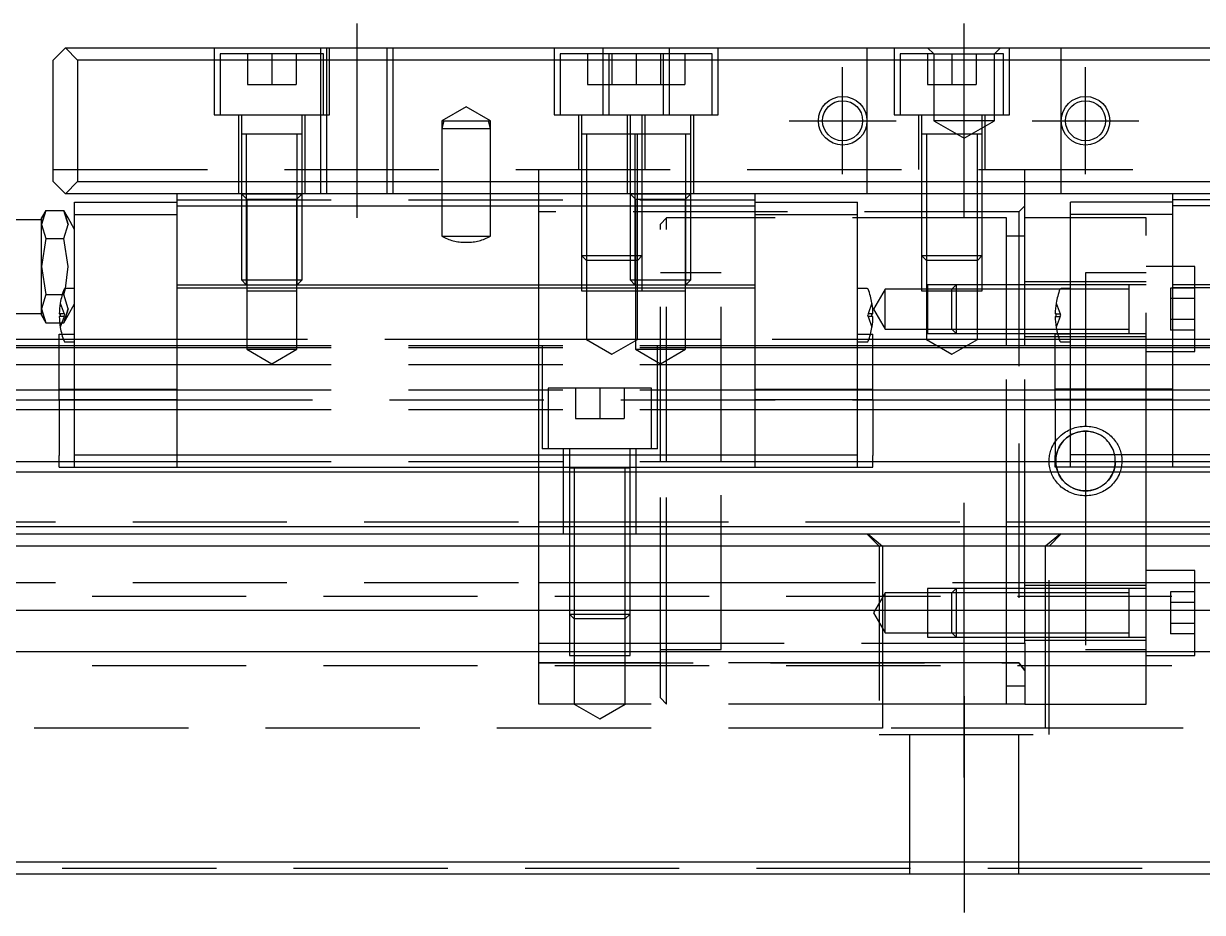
# Model space of a CAD drawing. Extents: x -13 to 622, y -350 to 108.
# Drawn here: x 92.6 to 189.6, y -329.9 to -256.7 of the extents above; entities that cross this region are included whole.
import ezdxf

# ---------------------------------------------------------------- set-up
doc = ezdxf.new("R2010")
doc.units = 0
doc.linetypes.add('CENTER', pattern=[50.8, 31.75, -6.35, 6.35, -6.35])
doc.linetypes.add('DASHED', pattern=[19.05, 12.7, -6.35])
doc.layers.get('0').update_dxf_attribs({"linetype": 'CONTINUOUS'})
doc.layers.add('CENTER', color=1, linetype='CENTER')

msp = doc.modelspace()

# ---------------------------------------------------------------- linework, layer by layer
at = {"color": 7, "linetype": 'CONTINUOUS'}
for p, q in [((96, -258.72), (95, -259.72)), ((96, -258.72), (244, -258.72)), ((97, -259.72), (96, -258.72)), ((95, -269.72), (95, -259.72)), ((243, -259.72), (97, -259.72)), ((97, -259.72), (97, -269.72)), ((142.5, -265.82), (142.35, -265.82)), ((171.5, -265.82), (166.5, -265.82)), ((95, -269.72), (96, -270.72)), ((96, -270.72), (97, -269.72)), ((97, -269.72), (243, -269.72)), ((244, -270.72), (96, -270.72)), ((105.2, -271.72), (105.2, -270.72)), ((152.8, -271.72), (152.8, -270.72)), ((175, -283.22), (175, -270.72)), ((187.2, -271.72), (187.2, -270.72)), ((96.768, -272.42), (96.768, -271.42)), ((96.768, -271.42), (105.2, -271.42)), ((105.2, -278.22), (105.2, -271.72)), ((105.2, -271.72), (152.8, -271.72)), ((152.8, -271.42), (161.232, -271.42)), ((152.8, -278.22), (152.8, -271.72)), ((161.232, -272.42), (161.232, -271.42)), ((178.768, -272.42), (178.768, -271.42)), ((187.2, -271.42), (178.768, -271.42)), ((187.2, -278.22), (187.2, -271.72)), ((234.8, -271.72), (187.2, -271.72)), ((94.4, -272.101), (94.043, -272.72)), ((94.4, -272.101), (94.043, -273.256)), ((94.043, -273.256), (94.043, -272.72)), ((94.401, -272.1), (94.4, -272.101)), ((94.4, -272.101), (95.865, -272.101)), ((96.222, -272.72), (95.865, -272.101)), ((96.222, -273.256), (95.865, -272.101)), ((96.768, -273.665), (96.222, -272.72)), ((96.768, -272.42), (105.2, -272.42)), ((96.768, -292.22), (96.768, -272.42)), ((152.8, -272.42), (161.232, -272.42)), ((161.232, -292.22), (161.232, -272.42)), ((178.768, -272.72), (175, -272.72)), ((178.768, -292.22), (178.768, -272.42)), ((187.2, -272.42), (178.768, -272.42)), ((94.043, -272.87), (90.043, -272.87)), ((94.043, -276.72), (94.043, -273.256)), ((94.043, -273.256), (94.4, -274.411)), ((95.865, -274.411), (96.222, -273.256)), ((94.4, -274.411), (94.043, -276.72)), ((94.4, -274.411), (95.865, -274.411)), ((96.222, -276.72), (95.865, -274.411)), ((94.043, -280.184), (94.043, -276.72)), ((94.043, -276.72), (94.4, -279.029)), ((96, -278.518), (96.222, -276.72)), ((96.768, -278.52), (95.986, -278.52)), ((105.2, -278.47), (105.2, -278.22)), ((105.2, -278.22), (152.8, -278.22)), ((105.2, -292.22), (105.2, -278.47)), ((105.2, -278.47), (152.8, -278.47)), ((152.8, -278.47), (152.8, -278.22)), ((152.8, -292.22), (152.8, -278.47)), ((162.014, -278.52), (161.232, -278.52)), ((178.768, -278.52), (177.986, -278.52)), ((183.6, -282.22), (183.6, -278.22)), ((183.6, -280.22), (183.6, -278.22)), ((183.6, -280.22), (183.6, -278.22)), ((187.2, -278.47), (187.2, -278.22)), ((234.8, -278.22), (187.2, -278.22)), ((187.2, -292.22), (187.2, -278.47)), ((234.8, -278.47), (187.2, -278.47)), ((94.4, -279.029), (94.043, -280.184)), ((94.4, -279.029), (95.743, -279.029)), ((94.043, -280.72), (94.043, -280.184)), ((94.043, -280.184), (94.4, -281.339)), ((90.043, -280.57), (94.043, -280.57)), ((94.043, -280.72), (94.4, -281.339)), ((94.4, -281.339), (94.401, -281.34)), ((94.4, -281.339), (95.533, -281.339)), ((95.502, -280.62), (95.584, -280.62)), ((95.584, -280.82), (95.502, -280.82)), ((95.584, -280.62), (95.584, -280.82)), ((162.416, -280.82), (162.416, -280.62)), ((162.416, -280.62), (162.498, -280.62)), ((162.498, -280.82), (162.416, -280.82)), ((177.584, -280.62), (177.502, -280.62)), ((177.502, -280.82), (177.584, -280.82)), ((177.584, -280.82), (177.584, -280.62)), ((95.5, -282.29), (95.709, -282.29)), ((95.5, -284.89), (95.5, -282.29)), ((162.291, -282.29), (162.5, -282.29)), ((162.5, -284.89), (162.5, -282.29)), ((177.709, -282.29), (177.5, -282.29)), ((177.5, -284.89), (177.5, -282.29)), ((183.6, -282.22), (183.6, -281.87)), ((0, -283.22), (95.5, -283.22)), ((0, -283.384), (95.5, -283.384)), ((95.5, -282.72), (28, -282.72)), ((95.986, -282.92), (96.768, -282.92)), ((161.232, -282.92), (162.014, -282.92)), ((162.5, -283.22), (177.5, -283.22)), ((162.5, -283.384), (177.5, -283.384)), ((177.986, -282.92), (178.768, -282.92)), ((0, -284.782), (95.5, -284.782)), ((95.5, -286.803), (95.5, -284.89)), ((162.5, -284.782), (177.5, -284.782)), ((162.5, -286.803), (162.5, -284.89)), ((177.5, -286.803), (177.5, -284.89)), ((0, -286.858), (95.5, -286.858)), ((95.5, -286.803), (96.768, -286.803)), ((95.5, -287.648), (95.5, -286.803)), ((161.232, -286.803), (162.5, -286.803)), ((162.5, -287.648), (162.5, -286.803)), ((162.5, -286.858), (177.5, -286.858)), ((177.5, -287.648), (177.5, -286.803)), ((178.768, -286.803), (177.5, -286.803)), ((95.5, -287.648), (95.5, -292.258)), ((95.5, -287.648), (96.768, -287.648)), ((161.232, -287.648), (162.5, -287.648)), ((162.5, -287.648), (162.5, -292.258)), ((177.5, -287.648), (177.5, -292.258)), ((178.768, -287.648), (177.5, -287.648)), ((0, -288.479), (95.5, -288.479)), ((162.5, -288.479), (177.5, -288.479)), ((0, -292.772), (95.5, -292.772)), ((95.5, -293.22), (95.5, -292.258)), ((96.768, -292.22), (105.2, -292.22)), ((96.768, -293.22), (96.768, -292.22)), ((105.2, -293.22), (105.2, -292.22)), ((105.2, -292.22), (152.8, -292.22)), ((152.8, -292.22), (161.232, -292.22)), ((152.8, -293.22), (152.8, -292.22)), ((161.232, -293.22), (161.232, -292.22)), ((162.5, -293.22), (162.5, -292.258)), ((162.5, -292.772), (177.5, -292.772)), ((177.5, -293.22), (177.5, -292.258)), ((178.768, -293.22), (178.768, -292.22)), ((187.2, -292.22), (178.768, -292.22)), ((187.2, -293.22), (187.2, -292.22)), ((234.8, -292.22), (187.2, -292.22)), ((0, -293.62), (340, -293.62)), ((95.5, -293.22), (96.768, -293.22)), ((96.768, -293.22), (105.2, -293.22)), ((105.2, -293.22), (152.8, -293.22)), ((142.5, -293.32), (137.5, -293.32)), ((152.8, -293.22), (161.232, -293.22)), ((161.232, -293.22), (162.5, -293.22)), ((178.768, -293.22), (177.5, -293.22)), ((187.2, -293.22), (178.768, -293.22)), ((234.8, -293.22), (187.2, -293.22)), ((0, -298.12), (340, -298.12)), ((1, -298.72), (339, -298.72)), ((338, -299.72), (2, -299.72)), ((183.6, -305.22), (183.6, -303.22)), ((183.6, -303.57), (183.6, -303.22)), ((338, -305.02), (2, -305.02)), ((183.6, -307.22), (183.6, -306.87)), ((338, -308.42), (2, -308.42)), ((2, -325.72), (338, -325.72)), ((339, -326.72), (1, -326.72))]:
    msp.add_line(p, q, dxfattribs=at)
at = {"color": 3, "linetype": 'DASHED'}
for p, q in [((108.25, -258.72), (108.25, -264.22)), ((117, -258.72), (117, -259.22)), ((117.5, -258.72), (117.5, -270.72)), ((117.75, -264.22), (117.75, -258.72)), ((122.5, -270.72), (122.5, -258.72)), ((123, -270.72), (123, -258.72)), ((136.25, -258.72), (136.25, -264.22)), ((140.25, -258.72), (140.25, -264.22)), ((145.75, -264.22), (145.75, -258.72)), ((149.75, -264.22), (149.75, -258.72)), ((162, -258.72), (162, -270.72)), ((164.25, -258.72), (164.25, -264.22)), ((167, -258.72), (167.5, -259.22)), ((172.5, -259.22), (173, -258.72)), ((173.75, -264.22), (173.75, -258.72)), ((178, -270.72), (178, -258.72)), ((108.75, -259.22), (108.75, -264.22)), ((117.25, -259.22), (108.75, -259.22)), ((111, -259.22), (111, -261.72)), ((113, -259.22), (113, -261.72)), ((115, -259.22), (115, -261.72)), ((117, -259.22), (117, -264.22)), ((117.25, -264.22), (117.25, -259.22)), ((136.75, -259.22), (136.75, -264.22)), ((140.75, -259.22), (136.75, -259.22)), ((139, -259.22), (139, -261.72)), ((140.75, -259.22), (140.75, -264.22)), ((149.25, -259.22), (140.75, -259.22)), ((141, -259.22), (141, -261.72)), ((143, -259.22), (143, -261.72)), ((145, -259.22), (145, -261.72)), ((145.25, -264.22), (145.25, -259.22)), ((147, -259.22), (147, -261.72)), ((149.25, -264.22), (149.25, -259.22)), ((164.75, -259.22), (164.75, -264.22)), ((167.5, -259.22), (164.75, -259.22)), ((167, -259.22), (167, -261.72)), ((167.5, -259.22), (167.5, -264.72)), ((167.5, -259.22), (172.5, -259.22)), ((169, -259.22), (169, -261.72)), ((171, -259.22), (171, -261.72)), ((172.5, -264.72), (172.5, -259.22)), ((173.25, -259.22), (172.5, -259.22)), ((173.25, -264.22), (173.25, -259.22)), ((111, -261.72), (113, -261.72)), ((113, -261.72), (115, -261.72)), ((139, -261.72), (141, -261.72)), ((141, -261.72), (143, -261.72)), ((143, -261.72), (145, -261.72)), ((145, -261.72), (147, -261.72)), ((167, -261.72), (169, -261.72)), ((169, -261.72), (171, -261.72)), ((129, -263.565), (127, -264.72)), ((131, -264.72), (129, -263.565)), ((108.25, -264.22), (117.75, -264.22)), ((110.25, -264.22), (110.25, -270.72)), ((110.5, -264.22), (110.5, -265.82)), ((115.5, -265.82), (115.5, -264.22)), ((115.75, -270.72), (115.75, -264.22)), ((117, -264.22), (117, -270.72)), ((127, -264.72), (127, -265.35)), ((127.169, -264.72), (127, -265.35)), ((127, -264.72), (129, -264.72)), ((129, -264.72), (131, -264.72)), ((131, -265.35), (130.831, -264.72)), ((131, -265.35), (131, -264.72)), ((136.25, -264.22), (140.25, -264.22)), ((138.25, -264.22), (138.25, -268.72)), ((138.5, -264.22), (138.5, -265.82)), ((140.25, -264.22), (149.75, -264.22)), ((142.25, -264.22), (142.25, -270.72)), ((142.5, -264.22), (142.5, -265.82)), ((143.5, -265.82), (143.5, -264.22)), ((143.75, -268.72), (143.75, -264.22)), ((147.5, -265.82), (147.5, -264.22)), ((147.75, -270.72), (147.75, -264.22)), ((164.25, -264.22), (173.75, -264.22)), ((166.25, -264.22), (166.25, -268.72)), ((166.5, -264.22), (166.5, -265.82)), ((167.5, -264.72), (170, -266.163)), ((172.5, -264.72), (167.5, -264.72)), ((170, -266.163), (172.5, -264.72)), ((171.5, -265.82), (171.5, -264.22)), ((171.75, -268.72), (171.75, -264.22)), ((110.5, -265.815), (110.5, -265.82)), ((110.5, -265.82), (110.5, -265.825)), ((110.5, -265.82), (110.5, -270.72)), ((115.5, -265.82), (110.5, -265.82)), ((115.5, -265.82), (110.5, -265.82)), ((110.9, -265.82), (110.9, -270.72)), ((115.1, -270.72), (115.1, -265.82)), ((115.5, -265.82), (115.5, -265.815)), ((115.5, -265.825), (115.5, -265.82)), ((115.5, -270.72), (115.5, -265.82)), ((127, -265.35), (127, -270.72)), ((127, -265.35), (131, -265.35)), ((131, -270.72), (131, -265.35)), ((138.5, -265.815), (138.5, -265.82)), ((138.5, -265.82), (138.5, -268.72)), ((138.5, -265.82), (138.5, -265.825)), ((142.35, -265.82), (138.5, -265.82)), ((138.9, -265.82), (138.9, -268.72)), ((142.5, -265.815), (142.5, -265.82)), ((142.5, -265.82), (142.5, -270.72)), ((142.5, -265.82), (142.5, -265.825)), ((147.5, -265.82), (142.5, -265.82)), ((147.5, -265.82), (142.5, -265.82)), ((147.5, -265.82), (142.5, -265.82)), ((147.5, -265.82), (142.5, -265.82)), ((142.9, -265.82), (142.9, -270.72)), ((143.1, -268.72), (143.1, -265.82)), ((143.5, -265.82), (143.5, -265.815)), ((143.5, -268.72), (143.5, -265.82)), ((143.5, -265.825), (143.5, -265.82)), ((147.1, -270.72), (147.1, -265.82)), ((147.5, -265.82), (147.5, -265.815)), ((147.5, -270.72), (147.5, -265.82)), ((147.5, -265.825), (147.5, -265.82)), ((166.5, -265.815), (166.5, -265.82)), ((166.5, -265.82), (166.5, -268.72)), ((166.5, -265.82), (166.5, -265.825)), ((171.5, -265.82), (166.5, -265.82)), ((166.9, -265.82), (166.9, -268.72)), ((171.1, -268.72), (171.1, -265.82)), ((171.5, -265.82), (171.5, -265.815)), ((171.5, -268.72), (171.5, -265.82)), ((171.5, -265.825), (171.5, -265.82)), ((95, -268.72), (245, -268.72)), ((135, -270.72), (135, -268.72)), ((138.5, -268.72), (138.5, -270.72)), ((138.5, -268.72), (138.5, -270.72)), ((138.9, -268.72), (138.9, -270.72)), ((143.1, -270.72), (143.1, -268.72)), ((143.5, -270.72), (143.5, -268.72)), ((143.5, -270.72), (143.5, -268.72)), ((166.5, -268.72), (166.5, -270.72)), ((166.5, -268.72), (166.5, -270.72)), ((166.9, -268.72), (166.9, -270.72)), ((171.1, -270.72), (171.1, -268.72)), ((171.5, -270.72), (171.5, -268.72)), ((171.5, -270.72), (171.5, -268.72)), ((175, -270.72), (175, -268.72)), ((110.5, -270.72), (110.938, -271.158)), ((110.5, -270.72), (110.5, -277.82)), ((110.5, -270.72), (115.5, -270.72)), ((110.9, -270.72), (110.9, -278.22)), ((115.062, -271.158), (115.5, -270.72)), ((115.1, -278.22), (115.1, -270.72)), ((115.5, -277.82), (115.5, -270.72)), ((127, -270.72), (127, -274.22)), ((131, -274.22), (131, -270.72)), ((135, -283.22), (135, -270.72)), ((138.5, -270.72), (138.5, -275.82)), ((138.5, -270.72), (138.5, -275.82)), ((138.9, -270.72), (138.9, -276.22)), ((142.5, -270.72), (142.938, -271.158)), ((142.5, -270.72), (142.5, -277.82)), ((142.5, -270.72), (147.5, -270.72)), ((142.9, -270.72), (142.9, -278.22)), ((143.1, -276.22), (143.1, -270.72)), ((143.5, -275.82), (143.5, -270.72)), ((143.5, -275.82), (143.5, -270.72)), ((147.062, -271.158), (147.5, -270.72)), ((147.1, -278.22), (147.1, -270.72)), ((147.5, -277.82), (147.5, -270.72)), ((166.5, -270.72), (166.5, -275.82)), ((166.5, -270.72), (166.5, -275.82)), ((166.9, -270.72), (166.9, -276.22)), ((171.1, -276.22), (171.1, -270.72)), ((171.5, -275.82), (171.5, -270.72)), ((171.5, -275.82), (171.5, -270.72)), ((105.2, -271.22), (152.8, -271.22)), ((110.938, -271.158), (110.938, -278.72)), ((110.938, -271.158), (115.062, -271.158)), ((115.062, -278.72), (115.062, -271.158)), ((142.938, -271.158), (142.938, -278.72)), ((142.938, -271.158), (147.062, -271.158)), ((147.062, -278.72), (147.062, -271.158)), ((175, -271.72), (174.5, -272.22)), ((234.8, -271.22), (187.2, -271.22)), ((94.043, -273.256), (94.4, -272.101)), ((95.865, -272.101), (96.222, -273.256)), ((174.5, -272.22), (135, -272.22)), ((145.5, -272.72), (145, -273.22)), ((173.5, -272.72), (145.5, -272.72)), ((145.5, -292.72), (145.5, -272.72)), ((173.5, -278.22), (173.5, -272.72)), ((174.5, -272.22), (174.5, -309.341)), ((185, -272.72), (178.768, -272.72)), ((185, -293.22), (185, -272.72)), ((145, -292.72), (145, -273.22)), ((127, -274.22), (131, -274.22)), ((175, -274.22), (173.5, -274.22)), ((128.937, -274.72), (129.063, -274.72)), ((138.5, -275.82), (138.9, -276.22)), ((138.5, -275.82), (138.5, -278.72)), ((138.5, -275.82), (143.5, -275.82)), ((138.9, -276.22), (138.9, -278.72)), ((143.1, -276.22), (138.9, -276.22)), ((143.1, -276.22), (143.5, -275.82)), ((143.1, -278.72), (143.1, -276.22)), ((143.5, -278.72), (143.5, -275.82)), ((166.5, -275.82), (166.9, -276.22)), ((166.5, -275.82), (166.5, -278.72)), ((166.5, -275.82), (171.5, -275.82)), ((166.9, -276.22), (166.9, -278.72)), ((171.1, -276.22), (166.9, -276.22)), ((171.1, -276.22), (171.5, -275.82)), ((171.1, -278.72), (171.1, -276.22)), ((171.5, -278.72), (171.5, -275.82)), ((150, -277.22), (145, -277.22)), ((150, -292.72), (150, -277.22)), ((185, -277.22), (180, -277.22)), ((180, -277.22), (180, -290.261)), ((187.2, -276.72), (185, -276.72)), ((189, -276.72), (187.2, -276.72)), ((189, -283.22), (189, -276.72)), ((95.865, -279.029), (96, -278.518)), ((110.5, -277.82), (110.9, -278.22)), ((110.5, -277.82), (115.5, -277.82)), ((115.1, -278.22), (115.5, -277.82)), ((142.5, -277.82), (142.9, -278.22)), ((142.5, -277.82), (147.5, -277.82)), ((147.1, -278.22), (147.5, -277.82)), ((163.5, -278.57), (162.547, -280.22)), ((167, -278.57), (163.5, -278.57)), ((163.5, -281.87), (163.5, -278.57)), ((169.35, -278.22), (167, -278.22)), ((167, -278.22), (167, -282.22)), ((169, -278.57), (167, -278.57)), ((169.35, -278.22), (169, -278.57)), ((175, -278.57), (169, -278.57)), ((169, -281.87), (169, -278.57)), ((175, -278.22), (169.35, -278.22)), ((175, -278.22), (169.35, -278.22)), ((169.35, -278.22), (169.35, -282.22)), ((173.5, -278.57), (173.5, -278.22)), ((173.5, -281.87), (173.5, -278.57)), ((185, -277.97), (175, -277.97)), ((178.768, -278.22), (175, -278.22)), ((177.9, -278.57), (175, -278.57)), ((178.768, -278.57), (177.9, -278.57)), ((183.605, -278.22), (178.768, -278.22)), ((183.6, -278.57), (178.768, -278.57)), ((185, -278.22), (183.595, -278.22)), ((183.6, -282.22), (183.6, -278.22)), ((183.6, -281.87), (183.6, -278.57)), ((189, -278.488), (187, -278.488)), ((187, -278.488), (187, -279.354)), ((95.743, -279.029), (95.865, -279.029)), ((96.222, -280.184), (95.865, -279.029)), ((110.933, -278.72), (110.933, -283.52)), ((110.933, -278.72), (115.067, -278.72)), ((115.067, -283.52), (115.067, -278.72)), ((138.5, -278.72), (143.5, -278.72)), ((138.9, -278.72), (138.9, -282.72)), ((142.933, -278.72), (142.933, -283.52)), ((142.933, -278.72), (147.067, -278.72)), ((143.1, -282.72), (143.1, -278.72)), ((147.067, -283.52), (147.067, -278.72)), ((166.5, -278.72), (171.5, -278.72)), ((166.9, -278.72), (166.9, -282.72)), ((171.1, -282.72), (171.1, -278.72)), ((187, -279.354), (187, -281.086)), ((189, -279.354), (187, -279.354)), ((94.4, -281.339), (94.043, -280.184)), ((95.584, -279.722), (95.9, -280.62)), ((96.222, -280.184), (95.865, -281.339)), ((95.865, -281.339), (96.222, -280.184)), ((96.222, -280.72), (96.768, -279.775)), ((162.416, -279.722), (162.1, -280.62)), ((162.547, -280.22), (163.5, -281.87)), ((177.584, -279.722), (177.9, -280.62)), ((95.533, -281.339), (95.865, -281.339)), ((95.9, -280.62), (95.584, -280.62)), ((95.9, -280.82), (95.584, -281.718)), ((95.9, -280.82), (95.584, -280.82)), ((95.865, -281.339), (96.222, -280.72)), ((95.9, -280.62), (95.935, -280.72)), ((95.9, -280.82), (95.935, -280.72)), ((162.1, -280.62), (162.065, -280.72)), ((162.1, -280.82), (162.065, -280.72)), ((162.416, -280.62), (162.1, -280.62)), ((162.1, -280.82), (162.416, -281.718)), ((162.416, -280.82), (162.1, -280.82)), ((177.584, -280.62), (177.9, -280.62)), ((177.9, -280.82), (177.584, -281.718)), ((177.584, -280.82), (177.9, -280.82)), ((177.9, -280.62), (177.935, -280.72)), ((177.9, -280.82), (177.935, -280.72)), ((187, -281.086), (187, -281.952)), ((189, -281.086), (187, -281.086)), ((95.709, -282.29), (96.768, -282.29)), ((161.232, -282.29), (162.291, -282.29)), ((163.5, -281.87), (167, -281.87)), ((167, -281.87), (169, -281.87)), ((167, -282.22), (169.35, -282.22)), ((169, -281.87), (169.35, -282.22)), ((169, -281.87), (175, -281.87)), ((169.35, -282.22), (175, -282.22)), ((169.35, -282.22), (175, -282.22)), ((173.5, -282.22), (173.5, -281.87)), ((173.5, -283.22), (173.5, -282.22)), ((175, -281.87), (177.611, -281.87)), ((175, -282.22), (177.691, -282.22)), ((177.611, -281.87), (178.768, -281.87)), ((177.691, -282.22), (178.768, -282.22)), ((178.768, -282.29), (177.709, -282.29)), ((178.768, -281.87), (183.6, -281.87)), ((178.768, -282.22), (183.605, -282.22)), ((183.595, -282.22), (185, -282.22)), ((189, -281.952), (187, -281.952)), ((95.843, -282.72), (95.5, -282.72)), ((95.5, -283.22), (96.768, -283.22)), ((95.5, -283.384), (96.768, -283.384)), ((96.768, -282.72), (95.843, -282.72)), ((105.2, -282.72), (96.768, -282.72)), ((96.768, -283.22), (105.2, -283.22)), ((96.768, -283.384), (105.2, -283.384)), ((135, -282.72), (105.2, -282.72)), ((105.2, -283.22), (152.8, -283.22)), ((105.2, -283.384), (152.8, -283.384)), ((138.9, -282.72), (135, -282.72)), ((135, -293.22), (135, -283.22)), ((135.25, -283.22), (135.25, -291.72)), ((138.9, -282.72), (141, -283.932)), ((143.1, -282.72), (138.9, -282.72)), ((141, -283.932), (143.1, -282.72)), ((150, -282.72), (143.1, -282.72)), ((144.75, -291.72), (144.75, -283.22)), ((166.9, -282.72), (150, -282.72)), ((152.8, -283.22), (161.232, -283.22)), ((152.8, -283.384), (161.232, -283.384)), ((161.232, -283.22), (162.5, -283.22)), ((161.232, -283.384), (162.5, -283.384)), ((166.9, -282.72), (169, -283.932)), ((171.1, -282.72), (166.9, -282.72)), ((169, -283.932), (171.1, -282.72)), ((173.5, -282.72), (171.1, -282.72)), ((175, -282.72), (173.5, -282.72)), ((173.5, -298.72), (173.5, -283.22)), ((175, -282.47), (185, -282.47)), ((177.5, -282.72), (175, -282.72)), ((175, -298.72), (175, -283.22)), ((177.843, -282.72), (177.5, -282.72)), ((177.5, -283.22), (178.768, -283.22)), ((177.5, -283.384), (178.768, -283.384)), ((178.768, -282.72), (177.843, -282.72)), ((180, -282.72), (178.768, -282.72)), ((178.768, -283.22), (187.2, -283.22)), ((178.768, -283.384), (187.2, -283.384)), ((187.2, -282.72), (180, -282.72)), ((189, -282.72), (187.2, -282.72)), ((187.2, -283.22), (234.8, -283.22)), ((187.2, -283.384), (234.8, -283.384)), ((234.8, -282.72), (189, -282.72)), ((189, -283.72), (189, -283.22)), ((110.933, -283.52), (113, -284.713)), ((110.933, -283.52), (115.067, -283.52)), ((113, -284.713), (115.067, -283.52)), ((142.933, -283.52), (145, -284.713)), ((142.933, -283.52), (147.067, -283.52)), ((145, -284.713), (147.067, -283.52)), ((185, -283.72), (187.2, -283.72)), ((187.2, -283.72), (189, -283.72)), ((95.5, -284.782), (96.768, -284.782)), ((96.768, -284.782), (105.2, -284.782)), ((105.2, -284.782), (152.8, -284.782)), ((152.8, -284.782), (161.232, -284.782)), ((161.232, -284.782), (162.5, -284.782)), ((177.5, -284.782), (178.768, -284.782)), ((178.768, -284.782), (187.2, -284.782)), ((187.2, -284.782), (234.8, -284.782)), ((95.5, -286.858), (96.768, -286.858)), ((96.768, -286.803), (105.2, -286.803)), ((96.768, -286.858), (105.2, -286.858)), ((105.2, -286.858), (152.8, -286.858)), ((135.75, -286.72), (135.75, -291.72)), ((144.25, -286.72), (135.75, -286.72)), ((138, -286.72), (138, -289.22)), ((140, -286.72), (140, -289.22)), ((142, -286.72), (142, -289.22)), ((144.25, -291.72), (144.25, -286.72)), ((152.8, -286.803), (161.232, -286.803)), ((152.8, -286.858), (161.232, -286.858)), ((161.232, -286.858), (162.5, -286.858)), ((177.5, -286.858), (178.768, -286.858)), ((187.2, -286.803), (178.768, -286.803)), ((178.768, -286.858), (187.2, -286.858)), ((187.2, -286.858), (234.8, -286.858)), ((95.5, -287.72), (84.25, -287.72)), ((96.768, -287.72), (95.5, -287.72)), ((96.768, -287.648), (105.2, -287.648)), ((105.2, -287.72), (96.768, -287.72)), ((173.5, -287.72), (105.2, -287.72)), ((152.8, -287.648), (161.232, -287.648)), ((175, -287.72), (173.5, -287.72)), ((177.5, -287.72), (175, -287.72)), ((178.768, -287.72), (177.5, -287.72)), ((187.2, -287.648), (178.768, -287.648)), ((187.2, -287.72), (178.768, -287.72)), ((234.8, -287.72), (187.2, -287.72)), ((95.5, -288.479), (96.768, -288.479)), ((96.768, -288.479), (105.2, -288.479)), ((105.2, -288.479), (152.8, -288.479)), ((138, -289.22), (140, -289.22)), ((140, -289.22), (142, -289.22)), ((152.8, -288.479), (161.232, -288.479)), ((161.232, -288.479), (162.5, -288.479)), ((177.5, -288.479), (178.768, -288.479)), ((178.768, -288.479), (187.2, -288.479)), ((187.2, -288.479), (234.8, -288.479)), ((178.478, -290.253), (178.605, -290.185)), ((178.605, -290.185), (178.736, -290.124)), ((178.736, -290.124), (178.768, -290.11)), ((178.768, -290.11), (178.871, -290.068)), ((178.871, -290.068), (179.008, -290.018)), ((179.008, -290.018), (179.145, -289.975)), ((179.145, -289.975), (179.284, -289.939)), ((179.284, -289.939), (179.425, -289.91)), ((179.425, -289.91), (179.567, -289.887)), ((179.567, -289.887), (179.71, -289.87)), ((179.71, -289.87), (179.854, -289.86)), ((179.854, -289.86), (180, -289.857)), ((180, -289.857), (180.146, -289.86)), ((180.146, -289.86), (180.29, -289.87)), ((180.29, -289.87), (180.433, -289.887)), ((180.433, -289.887), (180.575, -289.91)), ((180.575, -289.91), (180.715, -289.939)), ((180.715, -289.939), (180.854, -289.975)), ((180.854, -289.975), (180.992, -290.018)), ((180.992, -290.018), (181.129, -290.068)), ((181.129, -290.068), (181.264, -290.124)), ((181.264, -290.124), (181.395, -290.185)), ((181.395, -290.185), (181.522, -290.253)), ((177.44, -291.227), (177.499, -291.138)), ((177.499, -291.138), (177.52, -291.109)), ((177.52, -291.109), (177.606, -290.995)), ((177.606, -290.995), (177.698, -290.884)), ((177.698, -290.884), (177.796, -290.778)), ((177.796, -290.778), (177.901, -290.676)), ((177.901, -290.676), (178.008, -290.58)), ((178.008, -290.58), (178.12, -290.489)), ((178.12, -290.489), (178.235, -290.405)), ((178.235, -290.405), (178.355, -290.326)), ((178.355, -290.326), (178.478, -290.253)), ((180, -290.261), (180, -295.178)), ((181.522, -290.253), (181.645, -290.326)), ((181.645, -290.326), (181.764, -290.405)), ((181.764, -290.405), (181.88, -290.489)), ((181.88, -290.489), (181.992, -290.58)), ((181.992, -290.58), (182.099, -290.676)), ((182.099, -290.676), (182.204, -290.778)), ((182.204, -290.778), (182.302, -290.884)), ((182.302, -290.884), (182.394, -290.995)), ((182.394, -290.995), (182.48, -291.109)), ((182.48, -291.109), (182.544, -291.203)), ((144.75, -291.72), (135.25, -291.72)), ((137, -291.72), (137, -298.72)), ((137.5, -291.72), (137.5, -293.22)), ((142.5, -293.22), (142.5, -291.72)), ((143, -298.72), (143, -291.72)), ((177.056, -292.168), (177.083, -292.053)), ((177.083, -292.053), (177.114, -291.938)), ((177.114, -291.938), (177.15, -291.826)), ((177.15, -291.826), (177.191, -291.715)), ((177.191, -291.715), (177.237, -291.605)), ((177.237, -291.605), (177.299, -291.475)), ((177.299, -291.475), (177.366, -291.349)), ((177.366, -291.349), (177.44, -291.227)), ((182.544, -291.203), (182.605, -291.3)), ((182.605, -291.3), (182.661, -291.399)), ((182.661, -291.399), (182.714, -291.501)), ((182.714, -291.501), (182.763, -291.605)), ((182.763, -291.605), (182.809, -291.715)), ((182.809, -291.715), (182.85, -291.826)), ((182.85, -291.826), (182.886, -291.938)), ((182.886, -291.938), (182.917, -292.053)), ((182.917, -292.053), (182.944, -292.168)), ((95.5, -292.772), (96.768, -292.772)), ((96.768, -292.772), (105.2, -292.772)), ((105.2, -292.772), (152.8, -292.772)), ((145, -308.42), (145, -292.72)), ((145.5, -308.42), (145.5, -292.72)), ((150, -308.22), (150, -292.72)), ((152.8, -292.772), (161.232, -292.772)), ((161.232, -292.772), (162.5, -292.772)), ((177, -292.72), (177.002, -292.609)), ((177.004, -292.859), (177, -292.72)), ((177.002, -292.609), (177.009, -292.498)), ((177.014, -292.997), (177.004, -292.859)), ((177.009, -292.498), (177.02, -292.388)), ((177.032, -293.135), (177.014, -292.997)), ((177.02, -292.388), (177.036, -292.278)), ((177.036, -292.278), (177.056, -292.168)), ((177.5, -292.772), (178.768, -292.772)), ((178.768, -292.772), (187.2, -292.772)), ((182.944, -292.168), (182.968, -292.305)), ((183, -292.72), (182.954, -293.22)), ((182.968, -292.305), (182.986, -292.443)), ((182.986, -292.443), (182.996, -292.581)), ((182.996, -292.581), (183, -292.72)), ((187.2, -292.772), (234.8, -292.772)), ((135, -298.72), (135, -293.22)), ((137.5, -293.22), (137.5, -293.32)), ((137.5, -293.315), (137.5, -293.32)), ((137.5, -293.32), (137.5, -293.325)), ((137.5, -293.32), (137.5, -298.72)), ((142.5, -293.32), (137.5, -293.32)), ((137.9, -293.32), (137.9, -298.72)), ((142.1, -298.72), (142.1, -293.32)), ((142.5, -293.32), (142.5, -293.22)), ((142.5, -293.32), (142.5, -293.315)), ((142.5, -293.325), (142.5, -293.32)), ((142.5, -298.72), (142.5, -293.32)), ((177.056, -293.272), (177.032, -293.135)), ((177.083, -293.387), (177.056, -293.272)), ((177.114, -293.502), (177.083, -293.387)), ((177.15, -293.614), (177.114, -293.502)), ((177.191, -293.725), (177.15, -293.614)), ((177.237, -293.835), (177.191, -293.725)), ((177.286, -293.939), (177.237, -293.835)), ((177.339, -294.041), (177.286, -293.939)), ((177.395, -294.14), (177.339, -294.041)), ((182.634, -294.091), (182.56, -294.213)), ((182.701, -293.965), (182.634, -294.091)), ((182.763, -293.835), (182.701, -293.965)), ((182.809, -293.725), (182.763, -293.835)), ((182.85, -293.614), (182.809, -293.725)), ((182.886, -293.502), (182.85, -293.614)), ((182.917, -293.387), (182.886, -293.502)), ((182.944, -293.272), (182.917, -293.387)), ((182.954, -293.22), (182.944, -293.272)), ((185, -298.72), (185, -293.22)), ((177.456, -294.237), (177.395, -294.14)), ((177.52, -294.331), (177.456, -294.237)), ((177.606, -294.445), (177.52, -294.331)), ((177.698, -294.556), (177.606, -294.445)), ((177.796, -294.662), (177.698, -294.556)), ((177.901, -294.764), (177.796, -294.662)), ((178.008, -294.86), (177.901, -294.764)), ((178.12, -294.951), (178.008, -294.86)), ((178.236, -295.035), (178.12, -294.951)), ((178.355, -295.114), (178.236, -295.035)), ((181.765, -295.035), (181.645, -295.114)), ((181.88, -294.951), (181.765, -295.035)), ((181.992, -294.86), (181.88, -294.951)), ((182.099, -294.764), (181.992, -294.86)), ((182.204, -294.662), (182.099, -294.764)), ((182.302, -294.556), (182.204, -294.662)), ((182.394, -294.445), (182.302, -294.556)), ((182.48, -294.331), (182.394, -294.445)), ((182.56, -294.213), (182.48, -294.331)), ((178.478, -295.187), (178.355, -295.114)), ((178.605, -295.255), (178.478, -295.187)), ((178.736, -295.316), (178.605, -295.255)), ((178.871, -295.372), (178.736, -295.316)), ((179.008, -295.422), (178.871, -295.372)), ((179.146, -295.465), (179.008, -295.422)), ((179.285, -295.501), (179.146, -295.465)), ((179.425, -295.53), (179.285, -295.501)), ((179.567, -295.553), (179.425, -295.53)), ((179.71, -295.57), (179.567, -295.553)), ((179.854, -295.58), (179.71, -295.57)), ((180, -295.583), (179.854, -295.58)), ((180, -295.178), (180, -308.22)), ((180.146, -295.58), (180, -295.583)), ((180.29, -295.57), (180.146, -295.58)), ((180.433, -295.553), (180.29, -295.57)), ((180.575, -295.53), (180.433, -295.553)), ((180.716, -295.501), (180.575, -295.53)), ((180.855, -295.465), (180.716, -295.501)), ((180.992, -295.422), (180.855, -295.465)), ((181.129, -295.372), (180.992, -295.422)), ((181.264, -295.316), (181.129, -295.372)), ((181.395, -295.255), (181.264, -295.316)), ((181.522, -295.187), (181.395, -295.255)), ((181.645, -295.114), (181.522, -295.187)), ((82.5, -297.72), (135, -297.72)), ((135, -297.72), (137.5, -297.72)), ((137.5, -297.72), (137.9, -297.72)), ((137.9, -297.72), (173.5, -297.72)), ((173.5, -297.72), (175, -297.72)), ((175, -297.72), (185, -297.72)), ((185, -297.72), (197.5, -297.72)), ((135, -305.02), (135, -298.72)), ((137.5, -298.72), (137.5, -305.02)), ((137.5, -298.72), (137.5, -305.02)), ((137.9, -298.72), (137.9, -305.02)), ((142.1, -305.02), (142.1, -298.72)), ((142.5, -305.02), (142.5, -298.72)), ((142.5, -305.02), (142.5, -298.72)), ((162, -298.72), (163, -299.72)), ((162.063, -298.72), (163.292, -299.72)), ((173.5, -303.22), (173.5, -298.72)), ((175, -305.02), (175, -298.72)), ((177.937, -298.72), (176.708, -299.72)), ((177, -299.72), (178, -298.72)), ((185, -305.02), (185, -298.72)), ((163, -299.72), (163, -315.22)), ((163.292, -299.72), (163.292, -305.02)), ((176.708, -305.02), (176.708, -299.72)), ((177, -315.22), (177, -299.72)), ((189, -301.72), (185, -301.72)), ((189, -305.02), (189, -301.72)), ((82.5, -302.72), (135, -302.72)), ((135, -302.72), (137.5, -302.72)), ((137.5, -302.72), (137.9, -302.72)), ((137.9, -302.72), (150, -302.72)), ((150, -302.72), (173.5, -302.72)), ((173.5, -302.72), (175, -302.72)), ((175, -302.72), (176.708, -302.72)), ((176.708, -302.72), (180, -302.72)), ((180, -302.72), (185, -302.72)), ((185, -302.72), (189, -302.72)), ((189, -302.72), (197.5, -302.72)), ((163.5, -303.57), (162.547, -305.22)), ((167, -303.57), (163.5, -303.57)), ((163.5, -306.87), (163.5, -303.57)), ((169.35, -303.22), (167, -303.22)), ((167, -303.22), (167, -307.22)), ((169, -303.57), (167, -303.57)), ((169.35, -303.22), (169, -303.57)), ((175, -303.57), (169, -303.57)), ((169, -306.87), (169, -303.57)), ((175, -303.22), (169.35, -303.22)), ((175, -303.22), (169.35, -303.22)), ((169.35, -303.22), (169.35, -307.22)), ((173.5, -303.57), (173.5, -303.22)), ((173.5, -305.02), (173.5, -303.57)), ((185, -302.97), (175, -302.97)), ((176.708, -303.22), (175, -303.22)), ((176.708, -303.57), (175, -303.57)), ((183.605, -303.22), (176.708, -303.22)), ((183.6, -303.57), (176.708, -303.57)), ((185, -303.22), (183.595, -303.22)), ((183.6, -307.22), (183.6, -303.22)), ((183.6, -305.02), (183.6, -303.57)), ((189, -303.488), (187, -303.488)), ((187, -303.488), (187, -304.354)), ((339.5, -303.87), (0.5, -303.87)), ((189, -304.354), (187, -304.354)), ((187, -304.354), (187, -306.086)), ((135, -307.72), (135, -305.02)), ((137.5, -305.02), (137.5, -305.32)), ((137.5, -305.02), (137.5, -305.32)), ((137.5, -305.32), (137.9, -305.72)), ((137.5, -305.32), (137.5, -308.42)), ((137.5, -305.32), (142.5, -305.32)), ((137.9, -305.02), (137.9, -305.72)), ((137.9, -305.72), (137.9, -308.72)), ((142.1, -305.72), (137.9, -305.72)), ((142.1, -305.72), (142.1, -305.02)), ((142.1, -305.72), (142.5, -305.32)), ((142.1, -308.72), (142.1, -305.72)), ((142.5, -305.32), (142.5, -305.02)), ((142.5, -305.32), (142.5, -305.02)), ((142.5, -308.42), (142.5, -305.32)), ((162.547, -305.22), (163.5, -306.87)), ((163.292, -305.02), (163.292, -308.42)), ((173.5, -306.87), (173.5, -305.02)), ((175, -307.72), (175, -305.02)), ((176.708, -308.42), (176.708, -305.02)), ((183.6, -306.87), (183.6, -305.02)), ((185, -308.42), (185, -305.02)), ((189, -308.42), (189, -305.02)), ((189, -306.086), (187, -306.086)), ((187, -306.086), (187, -306.952)), ((163.5, -306.87), (167, -306.87)), ((167, -306.87), (169, -306.87)), ((167, -307.22), (169.35, -307.22)), ((169, -306.87), (169.35, -307.22)), ((169, -306.87), (175, -306.87)), ((169.35, -307.22), (175, -307.22)), ((169.35, -307.22), (175, -307.22)), ((173.5, -307.22), (173.5, -306.87)), ((173.5, -308.42), (173.5, -307.22)), ((175, -306.87), (176.708, -306.87)), ((175, -307.22), (176.708, -307.22)), ((175, -307.47), (185, -307.47)), ((176.708, -306.87), (183.6, -306.87)), ((176.708, -307.22), (183.6, -307.22)), ((183.595, -307.22), (183.6, -307.22)), ((183.6, -307.22), (185, -307.22)), ((183.6, -307.22), (183.605, -307.22)), ((189, -306.952), (187, -306.952)), ((135, -308.42), (135, -307.72)), ((135, -307.72), (137.5, -307.72)), ((135, -312.72), (135, -308.42)), ((137.5, -307.72), (142.5, -307.72)), ((137.5, -308.42), (137.5, -308.72)), ((142.5, -307.72), (163.292, -307.72)), ((142.5, -308.72), (142.5, -308.42)), ((145, -308.22), (150, -308.22)), ((145, -312.22), (145, -308.42)), ((145.5, -312.72), (145.5, -308.42)), ((163.292, -307.72), (175, -307.72)), ((163.292, -308.42), (163.292, -314.72)), ((173.5, -312.72), (173.5, -308.42)), ((175, -307.72), (175, -308.42)), ((175, -308.42), (175, -312.72)), ((176.708, -314.72), (176.708, -308.42)), ((180, -308.22), (185, -308.22)), ((185, -312.72), (185, -308.42)), ((189, -308.72), (189, -308.42)), ((339.5, -309.57), (0.5, -309.57)), ((145, -309.341), (135, -309.341)), ((135, -309.341), (174.5, -309.341)), ((137.5, -308.72), (142.5, -308.72)), ((137.9, -308.72), (137.9, -312.72)), ((142.1, -312.72), (142.1, -308.72)), ((163.292, -309.341), (145, -309.341)), ((173.5, -309.341), (163.292, -309.341)), ((174.5, -309.341), (173.5, -309.341)), ((174.5, -309.341), (175, -309.954)), ((175, -309.954), (174.5, -309.341)), ((185, -308.72), (189, -308.72)), ((173.5, -311.22), (175, -311.22)), ((145, -312.22), (145.5, -312.72)), ((137.9, -312.72), (135, -312.72)), ((137.9, -312.72), (140, -313.932)), ((142.1, -312.72), (137.9, -312.72)), ((140, -313.932), (142.1, -312.72)), ((163.292, -312.72), (142.1, -312.72)), ((175, -312.72), (163.292, -312.72)), ((175, -312.72), (176.708, -312.72)), ((176.708, -312.72), (185, -312.72)), ((163.292, -314.72), (56.708, -314.72)), ((163, -315.22), (177, -315.22)), ((176.708, -314.72), (163.292, -314.72)), ((165.5, -315.22), (165.5, -326.72)), ((174.5, -326.72), (174.5, -315.22)), ((283.292, -314.72), (176.708, -314.72)), ((0.5, -326.22), (339.5, -326.22))]:
    msp.add_line(p, q, dxfattribs=at)
at = {"color": 3, "linetype": 'CONTINUOUS'}
for centre in [(160, -264.72), (180, -264.72)]:
    msp.add_circle(centre, 2, dxfattribs=at)
at = {"color": 7, "linetype": 'CONTINUOUS'}
for centre in [(160, -264.72), (180, -264.72)]:
    msp.add_circle(centre, 1.65, dxfattribs=at)
at = {"color": 3, "linetype": 'DASHED'}
msp.add_circle((180, -292.72), 2.458, dxfattribs=at)
for centre, radius, start, end in [((128.937, -270.72), 4, 241.03047, 270), ((129.063, -270.72), 4, 270, 298.96953), ((180, -292.72), 2.453, 120.14167, 191.75878), ((180, -292.72), 2.453, 0, 120.14167), ((180, -292.72), 2.453, 348.24122, 0), ((180, -292.72), 2.453, 191.75878, 348.24122)]:
    msp.add_arc(centre, radius, start, end, dxfattribs=at)
at = {"color": 7, "linetype": 'CONTINUOUS'}
for centre, radius, start, end in [((95.986, -278.62), 0.1, 90, 159.14941), ((162.014, -278.62), 0.1, 20.85059, 90), ((177.986, -278.62), 0.1, 90, 159.14941), ((101.5, -280.72), 6, 159.14941, 170.40593), ((156.5, -280.72), 6, 9.59407, 20.85059), ((183.5, -280.72), 6, 159.14941, 170.40593), ((101.5, -280.72), 5.999, 170.42033, 179.04489), ((156.5, -280.72), 5.999, 0.95511, 9.57967), ((183.5, -280.72), 5.999, 170.42033, 179.04489), ((101.5, -280.72), 5.999, 180.95511, 189.57967), ((156.5, -280.72), 5.999, 350.42033, 359.04489), ((183.5, -280.72), 5.999, 180.95511, 189.57967), ((101.5, -280.72), 6, 189.59407, 200.85059), ((156.5, -280.72), 6, 339.14941, 350.40593), ((183.5, -280.72), 6, 189.59407, 200.85059), ((95.986, -282.82), 0.1, 200.85059, 270), ((162.014, -282.82), 0.1, 270, 339.14941), ((177.986, -282.82), 0.1, 200.85059, 270)]:
    msp.add_arc(centre, radius, start, end, dxfattribs=at)
at = {"layer": 'CENTER', "color": 1, "linetype": 'CENTER'}
for p, q in [((120, -256.72), (120, -272.72)), ((170, -272.72), (170, -256.72)), ((160, -269.12), (160, -260.32)), ((180, -269.12), (180, -260.32)), ((155.6, -264.72), (164.4, -264.72)), ((175.6, -264.72), (184.4, -264.72)), ((170, -318.77), (170, -296.17)), ((170, -312.07), (170, -329.87))]:
    msp.add_line(p, q, dxfattribs=at)

doc.saveas('drawing.dxf')
